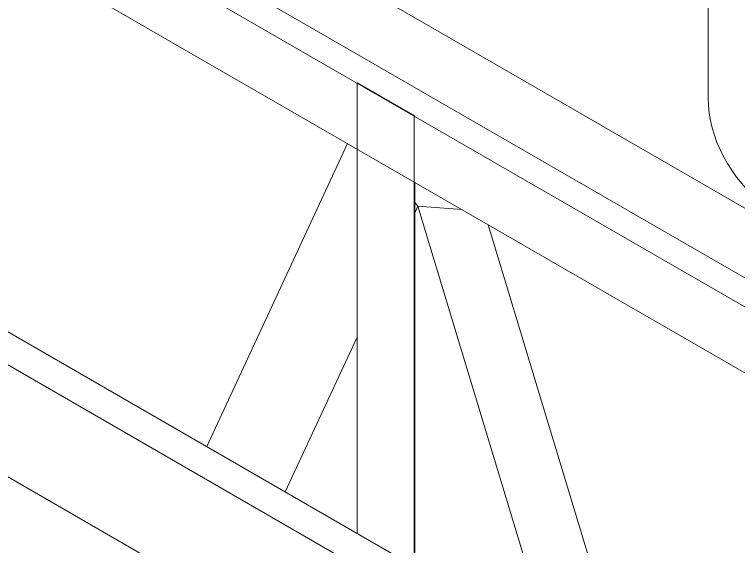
# Model space of a CAD drawing. Header units: millimetres. Extents: x -312439 to 477422, y -331570 to 212570.
# Drawn here: x 397176 to 397725, y 104604 to 105008 of the extents above; entities that cross this region are included whole.
import ezdxf

# ---------------------------------------------------------------- set-up
doc = ezdxf.new("R2010")
doc.units = ezdxf.units.MM

msp = doc.modelspace()

# ---------------------------------------------------------------- linework, layer by layer
at = {"color": 0, "linetype": 'Continuous', "lineweight": 0, "extrusion": (0, 0.816497, 0.57735)}
for p, q in [((392933.49, 107188.583), (397649.596, 104465.738)), ((397575.974, 104423.233), (392859.868, 107146.078)), ((393072.072, 107133.576), (397744.87, 104435.735)), ((397481.63, 104862.722), (397582.244, 104529.627))]:
    msp.add_line(p, q, dxfattribs=at)
at = {"color": 3, "linetype": 'Continuous', "lineweight": 0, "extrusion": (0, 0.816497, 0.57735)}
for p, q in [((393903.994, 106994.843), (397967.064, 104649.029)), ((398032.024, 104686.534), (396005.398, 105856.607)), ((397986.119, 104660.03), (395959.493, 105830.103)), ((397923.757, 104624.026), (395940.438, 105769.096)), ((397701.956, 104944.69), (397701.956, 105085.43)), ((397435.904, 104956.194), (397435.471, 104955.944)), ((397435.471, 104955.944), (397435.471, 104614.366)), ((397479.211, 104931.191), (397435.904, 104956.194)), ((397478.778, 104930.941), (397479.211, 104931.191)), ((397478.778, 104930.941), (397478.778, 104589.363)), ((397321.547, 104680.14), (397428.222, 104910.123)), ((397479.211, 104880.685), (397479.211, 104589.113)), ((397481.63, 104862.722), (397479.211, 104865.318)), ((397481.63, 104862.722), (397479.211, 104857.506)), ((397515.061, 104859.986), (397481.63, 104862.722)), ((397535.038, 104848.453), (397641.713, 104495.293)), ((397435.471, 104763.206), (397381.016, 104645.806))]:
    msp.add_line(p, q, dxfattribs=at)
at = {"color": 3, "linetype": 'Continuous', "lineweight": 0}
msp.add_ellipse((397964.182, 104944.69), major_axis=(-262.225, 0), ratio=0.5773503, start_param=0, end_param=2.3561945, dxfattribs=at)

doc.saveas('drawing.dxf')
